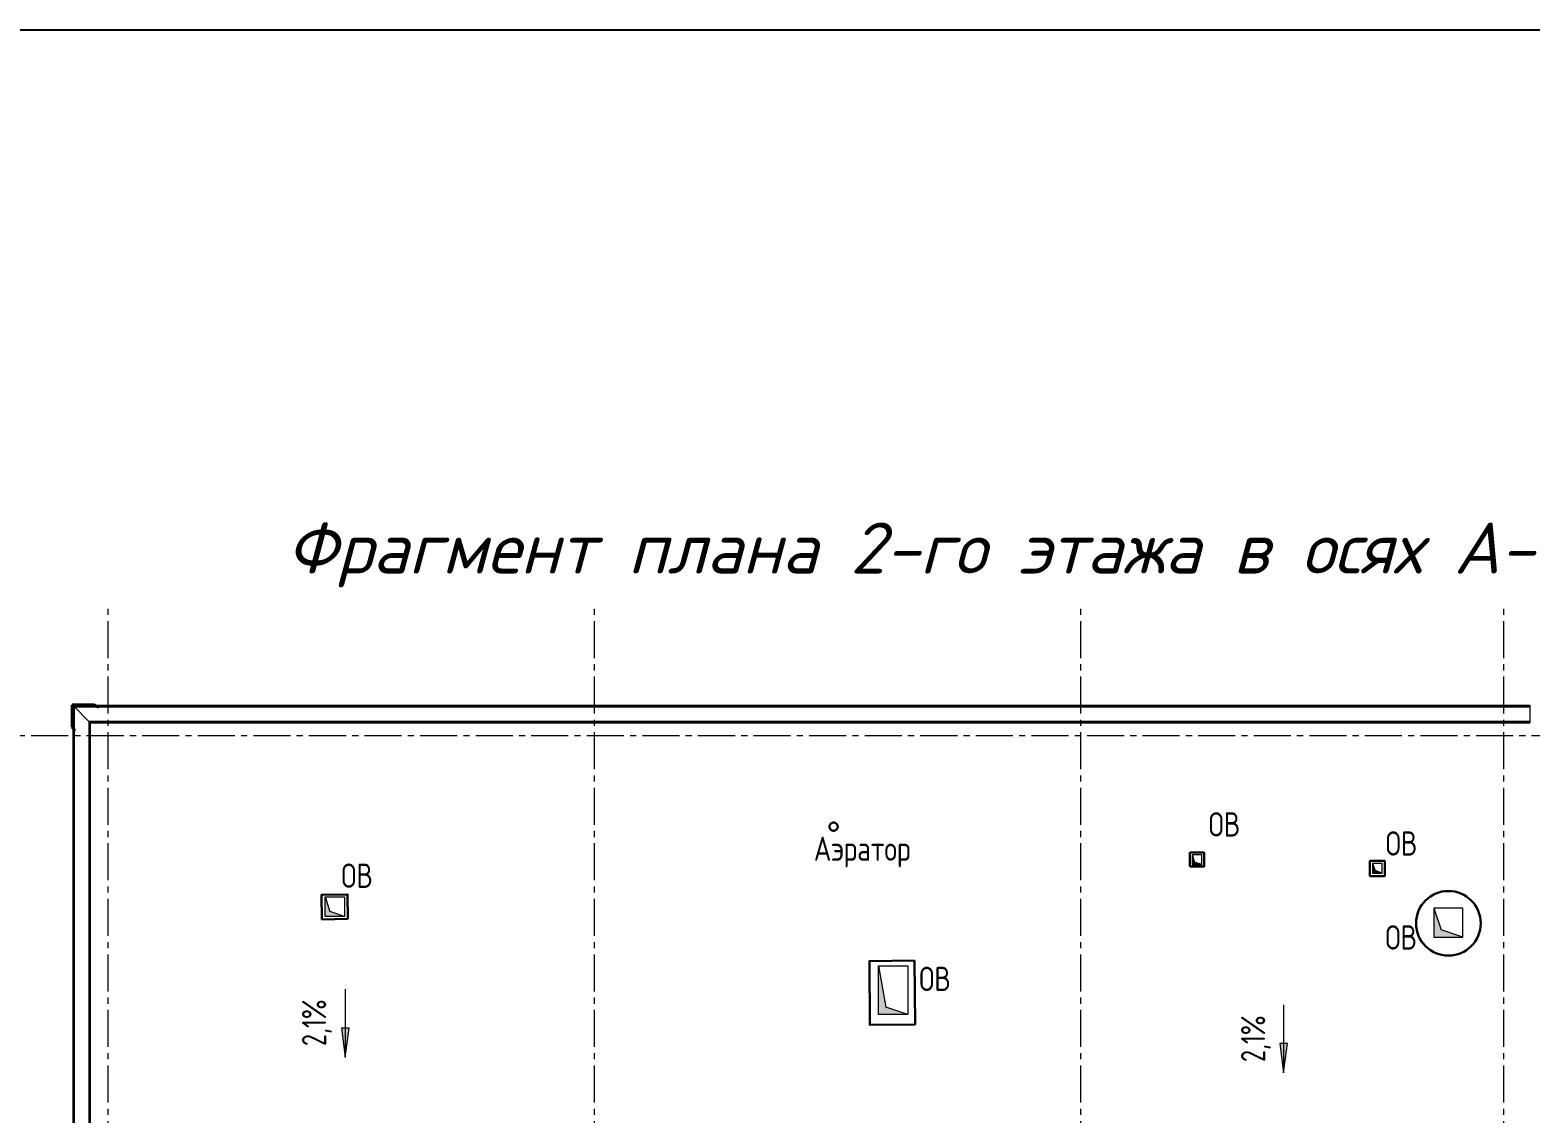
# Model space of a CAD drawing. Header units: millimetres. Extents: x -330955 to 144729, y -76510 to 25340.
# Drawn here: x 64213 to 79638, y -34947 to -23805 of the extents above; entities that cross this region are included whole.
import ezdxf

# ---------------------------------------------------------------- set-up
doc = ezdxf.new("R2010")
doc.units = ezdxf.units.MM
doc.header["$LTSCALE"] = 20
doc.linetypes.add('CENTER2', pattern=[28.575, 19.05, -3.175, 3.175, -3.175])
doc.layers.get('0').update_dxf_attribs({"lineweight": 0})
doc.layers.get('Defpoints').update_dxf_attribs({"color": 4})
doc.layers.add('PDF _Текст', color=7, linetype='Continuous')
for name, color, linetype, lineweight in [('Воздуховоды', 7, 'Continuous', 18), ('Линии1', 7, 'Continuous', 30), ('Обобщенные модели', 7, 'Continuous', 18), ('Оси', 7, 'CENTER2', 9), ('Размеры', 7, 'Continuous', 9), ('Уклоны в точках', 7, 'Continuous', 9), ('ФЭ парапет', 7, 'Continuous', 18)]:
    doc.layers.add(name, color=color, linetype=linetype, lineweight=lineweight)
doc.styles.add('GOST Common_2', font='gost-common.ttf', dxfattribs={"width": 0.9, "height": 250})
doc.styles.add('ISOCPEUR', font='isocpeur.ttf', dxfattribs={"width": 0.8, "height": 2.5})
doc.styles.add('PDF ISOCPEUR Italic', font='isocpeui.ttf')

# ---------------------------------------------------------------- blocks, each defined once
blk = doc.blocks.new('190_ФЭ_Стена_Стык угловой внешний фигурный - ФЭ-У1_230х230-1307890-_О__L1_0_000_')
at = {"layer": 'Обобщенные модели', "lineweight": 9}
h = blk.add_hatch(dxfattribs=at)
h.set_pattern_fill('FP_6', color=256, style=0, pattern_type=2)
h.set_pattern_definition([(45, (0, 0), (-106.066, 106.066), [])])
h.paths.add_polyline_path([(-231, -295), (-65, -295), (-48, -278), (-48, -277), (-65, -294), (-294, -294), (-294, -65), (-277, -48), (-278, -48), (-295, -65), (-295, -295)], flags=0)
h.paths.add_polyline_path([(-23, -276), (-22, -275), (-32, -276)], flags=0)
h.paths.add_polyline_path([(-276, -32), (-275, -32), (-276, -23)], flags=0)
at = {"layer": 'Обобщенные модели', "lineweight": 40}
for p, q in [((-278, -48), (-295, -65)), ((-295, -65), (-295, -295)), ((-294, -65), (-277, -48)), ((-294, -294), (-294, -65)), ((-275, -22), (-278, -22)), ((-278, -22), (-278, -48)), ((-277, -48), (-277, -23)), ((-277, -23), (-276, -23)), ((-276, -23), (-276, -32)), ((-276, -32), (-275, -32)), ((-275, -32), (-275, -22)), ((-295, -295), (-65, -295)), ((-65, -294), (-294, -294)), ((-48, -277), (-65, -294)), ((-65, -295), (-48, -278)), ((-23, -277), (-48, -277)), ((-48, -278), (-22, -278)), ((-22, -275), (-32, -275)), ((-32, -275), (-32, -276)), ((-32, -276), (-23, -276)), ((-23, -276), (-23, -277)), ((-22, -278), (-22, -275))]:
    blk.add_line(p, q, dxfattribs=at)
blk = doc.blocks.new('*U279')
at = {"layer": 'ФЭ парапет'}
for p, q in [((0, -180), (0, 0)), ((14805, 0), (0, 0)), ((14805, 0), (14985, -180)), ((14805, -3), (0, -3)), ((14805, -15), (0, -15)), ((14808, -3), (14805, -3)), ((14820, -15), (14805, -15)), ((14805, -165), (0, -165)), ((14805, -177), (0, -177)), ((14805, -180), (0, -180)), ((14970, -165), (14805, -165)), ((14982, -177), (14805, -177)), ((14985, -180), (14805, -180))]:
    blk.add_line(p, q, dxfattribs=at)
blk = doc.blocks.new('*U278')
at = {"layer": 'ФЭ парапет'}
for p, q in [((12270, 0), (0, 0)), ((12270, 0), (12450, -180)), ((12270, -3), (0, -3)), ((12270, -15), (0, -15)), ((12273, -3), (12270, -3)), ((12285, -15), (12270, -15)), ((12270, -165), (0, -165)), ((12270, -177), (0, -177)), ((12270, -180), (0, -180)), ((12435, -165), (12270, -165)), ((12447, -177), (12270, -177)), ((12450, -180), (12270, -180))]:
    blk.add_line(p, q, dxfattribs=at)

msp = doc.modelspace()

# ---------------------------------------------------------------- hatches: boundary and pattern name
at = {"layer": 'Воздуховоды'}
for points in [[(76162.7315, -32290.4413), (76162.7315, -32390.4413), (76262.7315, -32390.4413), (76187.7315, -32365.4413)], [(76162.7315, -32290.4413), (76162.7315, -32390.4413), (76262.7315, -32390.4413), (76187.7315, -32365.4413)], [(78019.2379, -32378.4246), (78019.2379, -32478.4246), (78119.2379, -32478.4246), (78044.2379, -32453.4246)], [(78019.2379, -32378.4246), (78019.2379, -32478.4246), (78119.2379, -32478.4246), (78044.2379, -32453.4246)], [(67247.5194, -32724.2877), (67247.5194, -32924.2877), (67447.5194, -32924.2877), (67297.5194, -32874.2877)], [(67247.5194, -32724.2877), (67247.5194, -32924.2877), (67447.5194, -32924.2877), (67297.5194, -32874.2877)], [(78647.8829, -32838.5915), (78647.8829, -33138.5915), (78947.8829, -33138.5915), (78722.8829, -33063.5915)], [(78647.8829, -32838.5915), (78647.8829, -33138.5915), (78947.8829, -33138.5915), (78722.8829, -33063.5915)], [(72940.0334, -33433.4899), (72940.0334, -33933.4899), (73240.0334, -33933.4899), (73015.0334, -33858.4899)], [(72940.0334, -33433.4899), (72940.0334, -33933.4899), (73240.0334, -33933.4899), (73015.0334, -33858.4899)]]:
    msp.add_hatch(color=7, dxfattribs=at).paths.add_polyline_path(points, flags=0)
at = {"layer": 'Уклоны в точках', "lineweight": 20}
for points in [[(67454.9398, -34374.2506), (67494.4356, -34074.2506), (67415.4441, -34074.2506)], [(77103.5339, -34532.6965), (77143.0296, -34232.6965), (77064.0381, -34232.6965)]]:
    msp.add_hatch(color=7, dxfattribs=at).paths.add_polyline_path(points, flags=0)

# ---------------------------------------------------------------- linework, layer by layer
at = {"layer": 'Defpoints', "color": 3}
msp.add_lwpolyline([(50400.3378, -23805.0429), (144728.5921, -23805.0429), (144728.5921, -76510.1746), (50400.3378, -76510.1746)], close=True, dxfattribs=at)
at = {"layer": 'Воздуховоды', "color": 7}
for p, q in [((76162.7315, -32290.4413), (76187.7315, -32365.4413)), ((76162.7315, -32290.4413), (76162.7315, -32390.4413)), ((76262.7315, -32290.4413), (76162.7315, -32290.4413)), ((76162.7315, -32290.4413), (76187.7315, -32365.4413)), ((76162.7315, -32290.4413), (76162.7315, -32390.4413)), ((76262.7315, -32290.4413), (76162.7315, -32290.4413)), ((76162.7315, -32390.4413), (76262.7315, -32390.4413)), ((76162.7315, -32390.4413), (76262.7315, -32390.4413)), ((76262.7315, -32390.4413), (76187.7315, -32365.4413)), ((76262.7315, -32390.4413), (76187.7315, -32365.4413)), ((76262.7315, -32390.4413), (76262.7315, -32290.4413)), ((76262.7315, -32390.4413), (76262.7315, -32290.4413)), ((78019.2379, -32378.4246), (78044.2379, -32453.4246)), ((78019.2379, -32378.4246), (78019.2379, -32478.4246)), ((78119.2379, -32378.4246), (78019.2379, -32378.4246)), ((78019.2379, -32378.4246), (78044.2379, -32453.4246)), ((78019.2379, -32378.4246), (78019.2379, -32478.4246)), ((78119.2379, -32378.4246), (78019.2379, -32378.4246)), ((78119.2379, -32478.4246), (78119.2379, -32378.4246)), ((78119.2379, -32478.4246), (78119.2379, -32378.4246)), ((78019.2379, -32478.4246), (78119.2379, -32478.4246)), ((78019.2379, -32478.4246), (78119.2379, -32478.4246)), ((78119.2379, -32478.4246), (78044.2379, -32453.4246)), ((78119.2379, -32478.4246), (78044.2379, -32453.4246)), ((67247.5194, -32724.2877), (67297.5194, -32874.2877)), ((67247.5194, -32724.2877), (67447.5194, -32724.2877)), ((67247.5194, -32924.2877), (67247.5194, -32724.2877)), ((67247.5194, -32724.2877), (67297.5194, -32874.2877)), ((67247.5194, -32724.2877), (67447.5194, -32724.2877)), ((67247.5194, -32924.2877), (67247.5194, -32724.2877)), ((67447.5194, -32724.2877), (67447.5194, -32924.2877)), ((78647.8829, -32838.5915), (78722.8829, -33063.5915)), ((78647.8829, -32838.5915), (78647.8829, -33138.5915)), ((78947.8829, -32838.5915), (78647.8829, -32838.5915)), ((78647.8829, -32838.5915), (78722.8829, -33063.5915)), ((78647.8829, -32838.5915), (78647.8829, -33138.5915)), ((78947.8829, -32838.5915), (78647.8829, -32838.5915)), ((78947.8829, -33138.5915), (78947.8829, -32838.5915)), ((78947.8829, -33138.5915), (78947.8829, -32838.5915)), ((67447.5194, -32924.2877), (67247.5194, -32924.2877)), ((67447.5194, -32924.2877), (67247.5194, -32924.2877)), ((67447.5194, -32924.2877), (67297.5194, -32874.2877)), ((67447.5194, -32924.2877), (67297.5194, -32874.2877)), ((78647.8829, -33138.5915), (78947.8829, -33138.5915)), ((78647.8829, -33138.5915), (78947.8829, -33138.5915)), ((78947.8829, -33138.5915), (78722.8829, -33063.5915)), ((78947.8829, -33138.5915), (78722.8829, -33063.5915)), ((72940.0334, -33433.4899), (73015.0334, -33858.4899)), ((72940.0334, -33433.4899), (73240.0334, -33433.4899)), ((72940.0334, -33933.4899), (72940.0334, -33433.4899)), ((72940.0334, -33433.4899), (73015.0334, -33858.4899)), ((72940.0334, -33433.4899), (73240.0334, -33433.4899)), ((72940.0334, -33933.4899), (72940.0334, -33433.4899)), ((73240.0334, -33433.4899), (73240.0334, -33933.4899)), ((73240.0334, -33433.4899), (73240.0334, -33933.4899)), ((73240.0334, -33933.4899), (72940.0334, -33933.4899)), ((73240.0334, -33933.4899), (72940.0334, -33933.4899)), ((73240.0334, -33933.4899), (73015.0334, -33858.4899)), ((73240.0334, -33933.4899), (73015.0334, -33858.4899))]:
    msp.add_line(p, q, dxfattribs=at)
at = {"layer": 'Линии1', "color": 7, "elevation": 25749.0152}
msp.add_lwpolyline([(72479.4053, -31958.9408), (72475.777, -31958.8909), (72472.1578, -31959.1531), (72468.5746, -31959.7255), (72465.0538, -31960.6038), (72461.6216, -31961.7815), (72458.3033, -31963.2499), (72455.1236, -31964.9981), (72452.1059, -31967.0132), (72449.2726, -31969.2803), (72446.6447, -31971.7825), (72444.2416, -31974.5013), (72442.0811, -31977.4167), (72440.1792, -31980.507), (72438.5501, -31983.7494), (72437.2057, -31987.1198), (72436.156, -31990.5933), (72435.4088, -31994.1442), (72434.9696, -31997.7462), (72434.8417, -32001.3726), (72435.026, -32004.9966), (72435.5211, -32008.5913), (72436.3235, -32012.1301), (72437.427, -32015.5869), (72438.8237, -32018.936), (72440.5031, -32022.1526), (72442.4528, -32025.213), (72444.6583, -32028.0944), (72447.1034, -32030.7755), (72449.77, -32033.2366), (72452.6382, -32035.4593), (72455.6869, -32037.4272), (72458.8934, -32039.1257), (72462.2341, -32040.5424), (72465.6843, -32041.6665), (72469.2182, -32042.49), (72472.8099, -32043.0065), (72476.4327, -32043.2125), (72480.0598, -32043.1062), (72483.6644, -32042.6885), (72487.2196, -32041.9625), (72490.6994, -32040.9335), (72494.0777, -32039.6092), (72497.3297, -32037.9994), (72500.4314, -32036.1161), (72503.3596, -32033.973), (72506.0927, -32031.5862), (72508.6106, -32028.9732), (72510.8945, -32026.1535), (72512.9275, -32023.1478), (72514.6947, -32019.9786), (72516.1828, -32016.6691), (72517.381, -32013.244), (72518.2802, -32009.7285), (72518.874, -32006.1488), (72519.1578, -32002.5312), (72519.1296, -31998.9027), (72518.7895, -31995.29), (72518.1402, -31991.7199), (72517.1863, -31988.2189), (72515.9351, -31984.8128), (72514.3956, -31981.5269), (72512.5794, -31978.3855), (72510.4998, -31975.4119), (72508.1724, -31972.628), (72505.6142, -31970.0545), (72502.8442, -31967.7105), (72499.883, -31965.6132), (72496.7525, -31963.7783), (72493.4759, -31962.2193), (72490.0773, -31960.9477), (72486.582, -31959.973), (72483.0159, -31959.3024), (72479.4053, -31958.9408)], dxfattribs=at)
at = {"layer": 'Линии1', "color": 7}
for points in [[(76140.9347, -32412.2854), (76285.9347, -32412.2854), (76285.9347, -32267.2854), (76140.9347, -32267.2854)], [(77991.3871, -32509.0876), (78144.56, -32509.0876), (78144.56, -32353.4761), (77991.3871, -32353.4761)]]:
    msp.add_lwpolyline(points, close=True, dxfattribs=at)
for points in [[(67215.4885, -32955.3351), (67481.5976, -32948.3239), (67479.4168, -32697.9076), (67212.2431, -32701.8891), (67215.4885, -32955.3351)], [(73309.343, -33378.7091), (72844.4911, -33383.4899), (72849.3334, -34039.5972), (73314.1853, -34034.8164), (73309.343, -33378.7091)]]:
    msp.add_lwpolyline(points, dxfattribs=at)
msp.add_circle((78798.9858, -32995.1543, 25748.3268), 332.3187, dxfattribs=at)
at = {"layer": 'Оси'}
for p, q in [((65017.9277, -45697.1343), (65017.9277, -29743.7133)), ((70017.9277, -45697.1343), (70017.9277, -29743.7133)), ((75017.9277, -45697.1343), (75017.9277, -29743.7133)), ((79367.9277, -45697.1343), (79367.9277, -29743.7133)), ((112039.911, -31066.7519), (61353.4323, -31066.7519))]:
    msp.add_line(p, q, dxfattribs=at)
at = {"layer": 'Уклоны в точках', "color": 7}
for p, q in [((67454.9398, -33674.2506), (67454.9398, -34374.2506)), ((77103.5339, -33832.6965), (77103.5339, -34532.6965))]:
    msp.add_line(p, q, dxfattribs=at)
at = {"layer": 'Уклоны в точках', "color": 7, "lineweight": 20}
for p, q in [((67494.4356, -34074.2506), (67415.4441, -34074.2506)), ((67415.4441, -34074.2506), (67454.9398, -34374.2506)), ((67454.9398, -34374.2506), (67494.4356, -34074.2506)), ((77143.0296, -34232.6965), (77064.0381, -34232.6965)), ((77064.0381, -34232.6965), (77103.5339, -34532.6965)), ((77103.5339, -34532.6965), (77143.0296, -34232.6965))]:
    msp.add_line(p, q, dxfattribs=at)

# ---------------------------------------------------------------- block references
at = {"layer": 'Обобщенные модели', "xscale": -1, "rotation": 180}
msp.add_blockref('190_ФЭ_Стена_Стык угловой внешний фигурный - ФЭ-У1_230х230-1307890-_О__L1_0_000_', (64942.999, -31041.8233), dxfattribs=at)
at = {"layer": 'ФЭ парапет', "rotation": 180}
msp.add_blockref('*U279', (79637.9277, -30931.8227), dxfattribs=at)
at = {"layer": 'ФЭ парапет', "xscale": -1, "rotation": 270}
msp.add_blockref('*U278', (64832.9277, -43201.7519), dxfattribs=at)

# ---------------------------------------------------------------- texts
at = {"color": 7, "char_height": 250, "width": 1266.66625, "attachment_point": 1, "rotation": 360, "style": 'ISOCPEUR'}
for s, insert in [('ОВ', (76332.836, -31852.5089)), ('ОВ', (78153.5115, -32048.6237)), ('Аэратор', (72273.5208, -32102.0318)), ('ОВ', (67413.8319, -32380.3015)), ('ОВ', (78150.7095, -33015.5799)), ('ОВ', (73356.5929, -33442.1631))]:
    msp.add_mtext(s, dxfattribs=dict(at, insert=insert))
at = {"layer": 'PDF _Текст', "insert": (66849.6389, -29539.3577), "char_height": 525, "width": 19129.528018, "attachment_point": 7, "style": 'PDF ISOCPEUR Italic'}
msp.add_mtext('Фрагмент плана 2-го этажа в осях А-В/1-6', dxfattribs=at)
at = {"layer": 'Размеры', "color": 7, "lineweight": 20, "char_height": 250, "width": 7627.624625, "attachment_point": 1, "rotation": 90, "line_spacing_factor": 1.022761, "style": 'GOST Common_2'}
for insert in [(67009.6573, -34258.0716), (76665.9082, -34422.4111)]:
    msp.add_mtext('2,1%', dxfattribs=dict(at, insert=insert))

doc.saveas('drawing.dxf')
